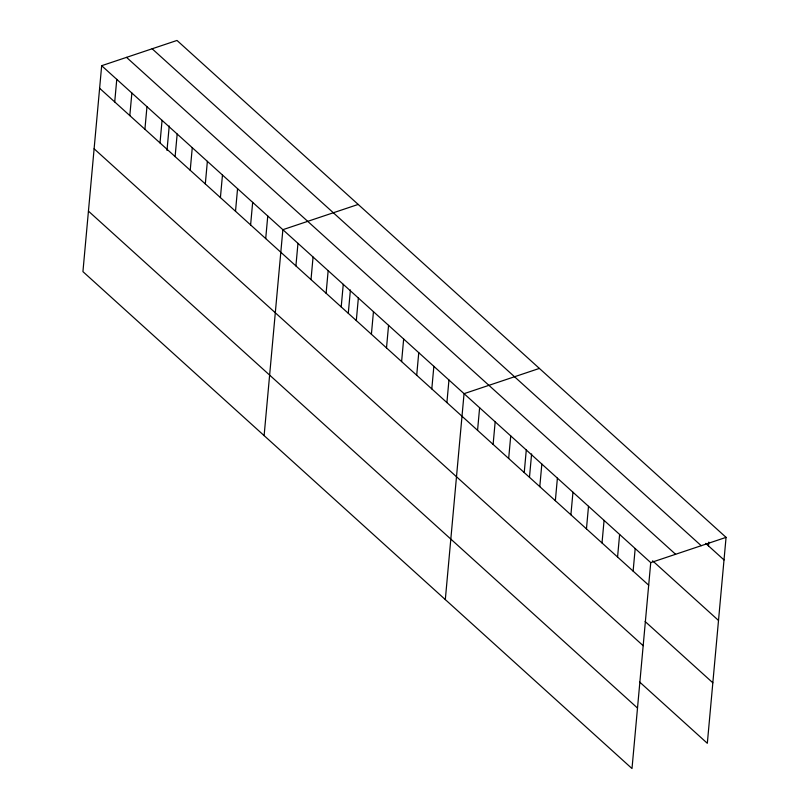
<?xml version="1.0" encoding="UTF-8"?>
<svg xmlns="http://www.w3.org/2000/svg" width="809" height="809" viewBox="0 0 809 809"><rect width="100%" height="100%" fill="white"/><g stroke="black" fill="none" stroke-linecap="round" stroke-linejoin="round"><path stroke-width="1.21" d="M101.671 65.701L82.933 271.632L632.001 768.55L650.739 562.619L101.671 65.701L176.999 40.45L726.067 537.368L707.329 743.299L639.616 682.007M114.716 101.934L116.769 79.363M129.814 115.606L131.867 93.035M144.912 129.268L146.965 106.697M160.01 142.93L162.063 120.359M166.998 150.423L169.223 125.971M175.108 156.602L177.171 134.031M190.216 170.264L192.269 147.693M205.314 183.926L207.367 161.355M220.412 197.598L222.465 175.027M235.51 211.26L237.563 188.689M250.608 224.922L252.661 202.351M265.706 238.594L267.759 216.023M264.118 435.616L282.867 229.685L358.195 204.434M295.912 265.918L297.965 243.347M311.01 279.59L313.063 257.019M326.108 293.252L328.161 270.681M341.206 306.914L343.259 284.343M348.295 313.184L350.408 289.956M356.304 320.586L358.357 298.015M371.402 334.248L373.455 311.677M386.5 347.91L388.563 325.339M401.608 361.583L403.661 339.011M416.706 375.245L418.759 352.673M431.804 388.907L433.857 366.335M446.902 402.579L448.955 380.008M445.314 599.6L464.053 393.67L539.391 368.419M477.563 430.317L479.616 407.746M493.116 444.404L495.169 421.833M508.669 458.481L510.732 435.909M524.232 472.557L526.285 449.986M529.49 477.168L531.604 453.94M539.785 486.644L541.838 464.063M555.348 500.72L557.401 478.149M570.901 514.797L572.954 492.226M586.454 528.874L588.507 506.303M602.017 542.96L604.07 520.389M617.57 557.037L619.623 534.466M633.123 571.114L635.186 548.542M708.462 545.863L708.805 542.101M650.739 562.619L726.067 537.368M705.711 543.375L724.015 559.939M152.143 48.783L701.211 545.701M126.528 57.368L675.596 554.286M652.62 560.819L718.513 620.452M99.618 88.272L648.687 585.2M645.117 621.504L712.84 682.796M94.107 148.775L643.175 645.703M88.434 211.119L637.502 708.047"/></g></svg>
